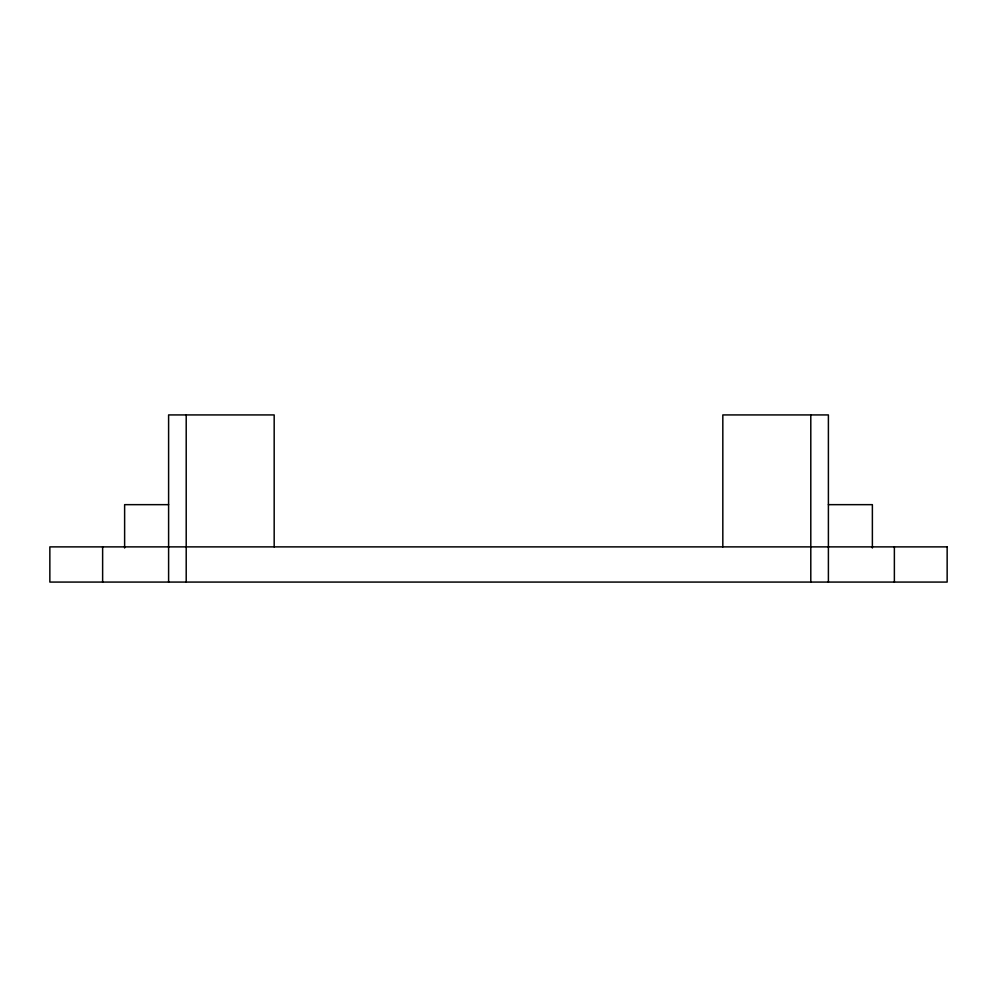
<?xml version="1.0" encoding="UTF-8"?>
<svg xmlns="http://www.w3.org/2000/svg" width="997" height="997" viewBox="0 0 997 997"><rect width="100%" height="100%" fill="white"/><g stroke="black" fill="none" stroke-linecap="round" stroke-linejoin="round"><path stroke-width="1.5" d="M168.605 504.656L124.625 504.656L124.625 548.014M828.395 504.656L872.375 504.656L872.375 548.014M894.371 546.879L894.371 582.074M828.395 582.074L828.395 414.926L722.825 414.926L722.825 546.879M810.798 414.926L810.798 582.074M274.175 546.879L274.175 414.926L168.605 414.926L168.605 582.074M186.202 414.926L186.202 582.074M102.629 546.879L102.629 582.074M947.15 546.879L49.85 546.879L49.85 582.074L947.15 582.074L947.15 546.879"/></g></svg>
